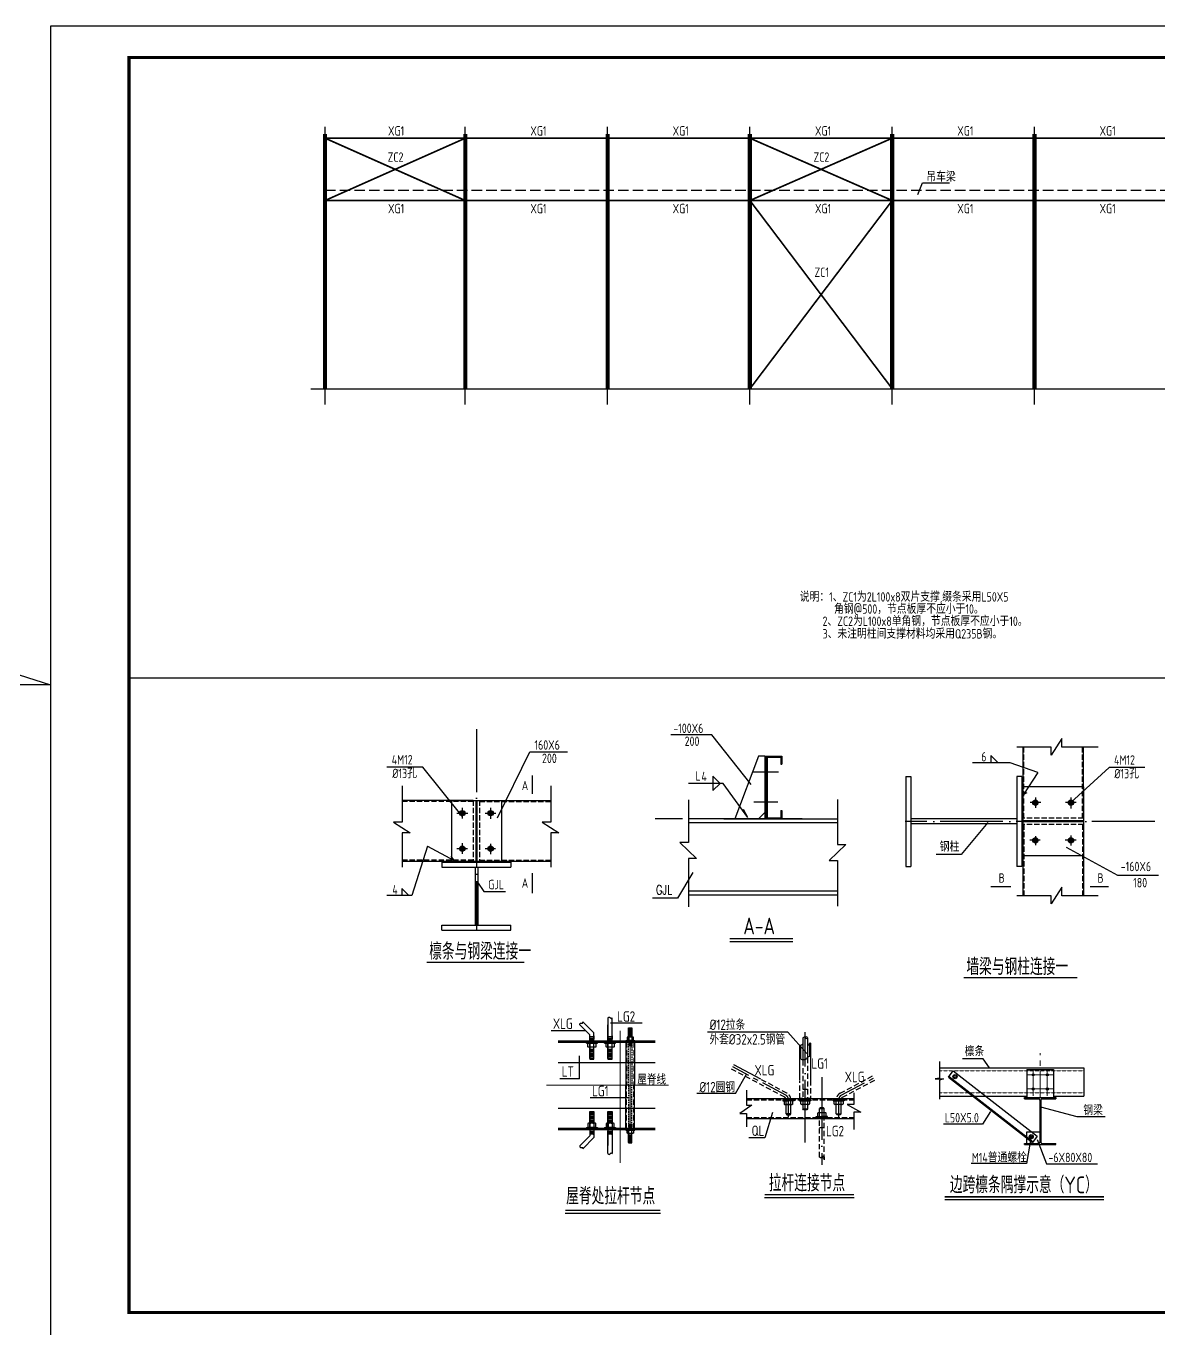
# Model space of a CAD drawing. Extents: x 9834882 to 10005569, y 1691670 to 2510806.
# Drawn here: x 9892948 to 9947080, y 1789007 to 1851295 of the extents above; entities that cross this region are included whole.
import ezdxf

# ---------------------------------------------------------------- set-up
doc = ezdxf.new("R2010")
doc.units = 0
doc.header["$LTSCALE"] = 1000
doc.header["$MEASUREMENT"] = 0
for name, pattern in [('CENTER', [2, 1.25, -0.25, 0.25, -0.25]), ('CENTERX2', [101.6, 63.5, -12.7, 12.7, -12.7]), ('DASH', [0.35, 0.25, -0.1]), ('DASHED2', [0.375, 0.25, -0.125]), ('DOTE', [2.42, 2, -0.2, 0.02, -0.2]), ('HIDDEN', [0.375, 0.25, -0.125])]:
    doc.linetypes.add(name, pattern=pattern)
doc.layers.get('0').update_dxf_attribs({"linetype": 'CONTINUOUS'})
doc.layers.get('Defpoints').update_dxf_attribs({"linetype": 'CONTINUOUS'})
for name, color, linetype in [('DASH', 3, 'DASH'), ('DCL', 6, 'CONTINUOUS'), ('DIM1', 3, 'CONTINUOUS'), ('DOTE', 8, 'DOTE'), ('PUB_DIM', 3, 'CONTINUOUS'), ('PUB_TEXT', 7, 'CONTINUOUS'), ('PUB_TITLE', 4, 'CONTINUOUS'), ('ZC', 6, 'CONTINUOUS'), ('一般文字', 6, 'CONTINUOUS'), ('尺寸', 3, 'CONTINUOUS'), ('柱', 2, 'CONTINUOUS'), ('系杆', 7, 'CONTINUOUS')]:
    doc.layers.add(name, color=color, linetype=linetype)
doc.layers.add('轴线', color=1, linetype='CENTERX2', lineweight=13)
doc.styles.add('_HZDX', font='atssdeng.shx', dxfattribs={"width": 0.8, "bigfont": 'atssdchn.shx'})
doc.styles.add('_HZTXT', font='atssdeng.shx', dxfattribs={"width": 0.8, "bigfont": 'atssdchn.shx'})
doc.styles.add('TSSD_DIMENSION', font='atssdeng.shx', dxfattribs={"width": 0.7, "bigfont": 'atssdchn.shx'})
doc.styles.add('TSSD_REIN', font='atssdeng.shx', dxfattribs={"width": 0.7, "bigfont": 'atssdchn.shx'})
doc.styles.add('wutxt', font='txt.shx', dxfattribs={"width": 0.8, "bigfont": 'hztxt.shx'})

msp = doc.modelspace()

# ---------------------------------------------------------------- linework, layer by layer
for p, q in [((9906556.9, 1833954.6), (9962259.8, 1833954.6)), ((9927597.5, 1815039.3), (9925721.9, 1817409)), ((9942437.6, 1817237), (9941928.8, 1816442.6)), ((9942437.6, 1816826.6), (9942437.6, 1817237)), ((9927948.3, 1816394.9), (9926808.3, 1813394.9)), ((9928248.3, 1816394.9), (9927948.3, 1816394.9)), ((9928248.3, 1816394.9), (9928248.3, 1813394.9)), ((9928248.3, 1816394.9), (9928308.3, 1816394.9)), ((9928308.3, 1816394.9), (9928308.3, 1813394.9)), ((9928308.3, 1816394.9), (9929058.3, 1816394.9)), ((9928353.3, 1816349.9), (9928353.3, 1813439.9)), ((9928353.3, 1816349.9), (9929013.3, 1816349.9)), ((9929013.3, 1816349.9), (9929013.3, 1816004.9)), ((9929058.3, 1816394.9), (9929058.3, 1816004.9)), ((9941928.8, 1816826.6), (9940288, 1816826.6)), ((9940576.8, 1816826.6), (9940576.8, 1813421)), ((9941928.8, 1816442.6), (9941928.8, 1816826.6)), ((9944182.1, 1816826.6), (9942437.6, 1816826.6)), ((9943472.5, 1813421), (9943472.5, 1816826.6)), ((9929013.3, 1816004.9), (9929058.3, 1816004.9)), ((9934982, 1815421), (9934982, 1811121)), ((9934982, 1815421), (9935222, 1815421)), ((9935222, 1815421), (9935222, 1811121)), ((9940292.5, 1815421), (9940292.5, 1811121)), ((9940532.5, 1815421), (9940292.5, 1815421)), ((9940532.5, 1815421), (9940532.5, 1811121)), ((9940576.8, 1815421), (9940576.8, 1811121)), ((9910911.7, 1814976.6), (9910911.7, 1813232.1)), ((9918022.9, 1814976.6), (9918022.9, 1813232.1)), ((9943472.5, 1814921), (9940532.5, 1814921)), ((9940607.4, 1814564.4), (9940788.1, 1814660.2)), ((9943472.5, 1814921), (9943472.5, 1811621)), ((9914317.3, 1814267), (9910911.7, 1814267)), ((9913270.3, 1814267), (9915667.3, 1814267)), ((9913270.3, 1814267), (9913270.3, 1811371.3)), ((9913792.3, 1813912.4), (9913792.3, 1813410.9)), ((9914444.8, 1814267), (9914444.8, 1811371.3)), ((9914489.8, 1814267), (9914489.8, 1811371.3)), ((9914617.3, 1814267), (9918022.9, 1814267)), ((9915142.3, 1813912.4), (9915142.3, 1813392.9)), ((9915667.3, 1814267), (9915667.3, 1811371.3)), ((9924602.7, 1814299.9), (9924602.7, 1812261.4)), ((9927444.1, 1813454.9), (9927234.3, 1813848.2)), ((9931713.9, 1814323.1), (9931713.9, 1812162.7)), ((9941435.5, 1814171), (9940934, 1814171)), ((9941176.8, 1814414.6), (9941176.8, 1813912.7)), ((9943117.9, 1814171), (9942616.3, 1814171)), ((9942872.5, 1814414.6), (9942872.5, 1813894.7)), ((9910501.3, 1813232.1), (9911295.7, 1812723.3)), ((9910911.7, 1813232.1), (9910501.3, 1813232.1)), ((9913532.3, 1813667), (9914052.2, 1813667)), ((9914882.3, 1813667), (9915402.2, 1813667)), ((9918022.9, 1813232.1), (9917612.5, 1813232.1)), ((9917612.5, 1813232.1), (9918406.9, 1812723.3)), ((9930033.3, 1813394.9), (9924602.7, 1813394.9)), ((9924602.7, 1813214.9), (9931713.9, 1813214.9)), ((9926283.3, 1813394.9), (9931713.9, 1813394.9)), ((9928248.3, 1813694.9), (9927948.3, 1813394.9)), ((9929058.3, 1813394.9), (9928308.3, 1813394.9)), ((9928353.3, 1813439.9), (9929013.3, 1813439.9)), ((9929013.3, 1813784.9), (9929058.3, 1813784.9)), ((9929013.3, 1813784.9), (9929013.3, 1813439.9)), ((9929013.3, 1813784.9), (9929013.3, 1813439.9)), ((9929058.3, 1813784.9), (9929058.3, 1813394.9)), ((9940292.5, 1813391), (9935222, 1813391)), ((9943472.5, 1813293.5), (9940576.8, 1813293.5)), ((9943472.5, 1813248.5), (9940576.8, 1813248.5)), ((9911295.7, 1812723.3), (9910911.7, 1812723.3)), ((9910911.7, 1812723.3), (9910911.7, 1811082.5)), ((9918406.9, 1812723.3), (9918022.9, 1812723.3)), ((9918022.9, 1812723.3), (9918022.9, 1811082.5)), ((9940292.5, 1813151), (9935222, 1813151)), ((9940576.8, 1813121), (9940576.8, 1809715.4)), ((9942872.5, 1812599.6), (9942872.5, 1812115.7)), ((9943472.5, 1813121), (9943472.5, 1809715.4)), ((9912133.3, 1812094.6), (9913398.8, 1811401.9)), ((9913532.3, 1811971.3), (9914034.2, 1811971.3)), ((9913792.3, 1812230.1), (9913792.3, 1811728.5)), ((9914882.3, 1811971.3), (9915384.2, 1811971.3)), ((9915142.3, 1812194.2), (9915142.3, 1811710.6)), ((9924602.7, 1812261.4), (9924192.3, 1812261.4)), ((9924192.3, 1812261.4), (9924986.7, 1811499.7)), ((9932124.3, 1812162.7), (9931329.9, 1811409.8)), ((9931713.9, 1812162.7), (9932124.3, 1812162.7)), ((9941399.7, 1812371), (9940916.1, 1812371)), ((9941176.8, 1812563.7), (9941176.8, 1812133.6)), ((9943117.9, 1812371), (9942598.4, 1812371)), ((9910911.7, 1811371.3), (9914317.3, 1811371.3)), ((9912817.3, 1811327), (9916117.3, 1811327)), ((9912817.3, 1811327), (9912817.3, 1811087)), ((9913398.8, 1811401.9), (9913260.4, 1811603.8)), ((9913270.3, 1811371.3), (9915667.3, 1811371.3)), ((9914617.3, 1811371.3), (9918022.9, 1811371.3)), ((9916117.3, 1811327), (9916117.3, 1811087)), ((9924602.7, 1811499.7), (9924602.7, 1809192.9)), ((9924986.7, 1811499.7), (9924602.7, 1811499.7)), ((9931329.9, 1811409.8), (9931713.9, 1811409.8)), ((9931713.9, 1811409.8), (9931713.9, 1809216.1)), ((9937624, 1811692.8), (9936430.1, 1811692.8)), ((9943472.5, 1811621), (9940532.5, 1811621)), ((9912817.3, 1811087), (9916117.3, 1811087)), ((9914407.3, 1811087), (9914407.3, 1808316.5)), ((9914527.3, 1811087), (9914527.3, 1808316.5)), ((9924815.4, 1810835.3), (9924071.3, 1809605.1)), ((9934982, 1811121), (9935222, 1811121)), ((9940532.5, 1811121), (9940292.5, 1811121)), ((9914518.3, 1810372.4), (9914818.5, 1809913.8)), ((9942437.6, 1810125.8), (9941928.8, 1809331.4)), ((9942437.6, 1809715.4), (9942437.6, 1810125.8)), ((9924071.3, 1809605.1), (9922877.4, 1809605.1)), ((9924602.7, 1809945.8), (9931713.9, 1809945.8)), ((9924602.7, 1809765.8), (9931713.9, 1809765.8)), ((9941928.8, 1809715.4), (9940288, 1809715.4)), ((9941928.8, 1809331.4), (9941928.8, 1809715.4)), ((9944182.1, 1809715.4), (9942437.6, 1809715.4)), ((9912817.3, 1808316.5), (9916117.3, 1808316.5)), ((9912817.3, 1808076.5), (9912817.3, 1808316.5)), ((9916117.3, 1808076.5), (9916117.3, 1808316.5)), ((9912817.3, 1808076.5), (9916117.3, 1808076.5)), ((9920753.4, 1803879.2), (9920753.4, 1802839.5)), ((9920954.4, 1802775.3), (9920954.4, 1803879.2)), ((9919883.4, 1803073.2), (9919406, 1803550.7)), ((9920084.4, 1803156.5), (9919548.1, 1803692.8)), ((9920753.4, 1802775.3), (9920753.4, 1803538.7)), ((9921737.8, 1803407), (9921898.6, 1803407)), ((9921737.8, 1802796.2), (9921737.8, 1803407)), ((9921737.8, 1803387.7), (9921737.8, 1802796.2)), ((9921898.6, 1803407), (9921898.6, 1802796.2)), ((9918367.6, 1802775.3), (9923010.9, 1802775.3)), ((9918367.6, 1802711), (9923010.9, 1802711)), ((9919725.4, 1802670.8), (9919725.4, 1802711)), ((9919725.4, 1802670.8), (9920250.6, 1802670.8)), ((9919827.3, 1802670.8), (9920148.7, 1802670.8)), ((9920132.6, 1802670.5), (9919843.4, 1802670.5)), ((9919883.4, 1802775.3), (9919883.4, 1803073.2)), ((9919883.4, 1801931.5), (9919883.4, 1802670.8)), ((9919883.4, 1802670.8), (9919883.4, 1801907.4)), ((9919891.6, 1802486.8), (9919891.6, 1802655.2)), ((9920084.4, 1802775.3), (9920084.4, 1803156.5)), ((9920084.4, 1803023.5), (9920084.4, 1802855.1)), ((9920084.4, 1801907.4), (9920084.4, 1802670.8)), ((9920084.4, 1802486.8), (9920084.4, 1802655.2)), ((9920250.6, 1802670.8), (9920250.6, 1802711)), ((9920595.3, 1802670.8), (9920595.3, 1802711)), ((9920595.3, 1802670.8), (9921120.5, 1802670.8)), ((9920697.2, 1802670.8), (9921018.6, 1802670.8)), ((9921002.6, 1802670.5), (9920713.3, 1802670.5)), ((9920753.4, 1801931.5), (9920753.4, 1802670.8)), ((9920753.4, 1802670.8), (9920753.4, 1801907.4)), ((9920761.5, 1802486.8), (9920761.5, 1802655.2)), ((9920954.4, 1803023.5), (9920954.4, 1802855.1)), ((9920954.4, 1801907.4), (9920954.4, 1802670.8)), ((9920954.4, 1802486.8), (9920954.4, 1802655.2)), ((9921120.5, 1802670.8), (9921120.5, 1802711)), ((9921611.3, 1802796.2), (9922031.5, 1802796.2)), ((9921611.3, 1802796.2), (9921611.3, 1802764.1)), ((9921613.9, 1802711), (9921613.9, 1800656.4)), ((9921692.8, 1802796.2), (9921950, 1802796.2)), ((9921937.1, 1802955.9), (9921705.7, 1802955.9)), ((9921937.1, 1802796.5), (9921705.7, 1802796.5)), ((9921744.3, 1802943.4), (9921744.3, 1802808.7)), ((9921898.6, 1802943.4), (9921898.6, 1802808.7)), ((9921898.6, 1802514.1), (9921898.6, 1802648.8)), ((9922022.4, 1802711), (9922022.4, 1800656.4)), ((9922031.5, 1802796.2), (9922031.5, 1802764.1)), ((9922919.4, 1802775.3), (9923010.9, 1802775.3)), ((9920132.6, 1802471.3), (9919843.3, 1802471.3)), ((9921002.6, 1802471.3), (9920713.3, 1802471.3)), ((9918367.6, 1801746.7), (9923010.9, 1801746.7)), ((9919883.4, 1801907.4), (9920084.4, 1801907.4)), ((9920753.4, 1801907.4), (9920954.4, 1801907.4)), ((9936599, 1801789.1), (9936599, 1800999.6)), ((9936599, 1801493.4), (9943488.8, 1801493.4)), ((9940770.3, 1801418.4), (9942045.3, 1801418.4)), ((9940770.3, 1801418.4), (9940770.3, 1800068.3)), ((9942045.3, 1801418.4), (9942045.3, 1800068.3)), ((9936599, 1800999.6), (9936381, 1800958.8)), ((9936381, 1800958.8), (9936789.7, 1800958.8)), ((9936789.7, 1800958.8), (9936599, 1800904.3)), ((9936599, 1800904.3), (9936599, 1799992.4)), ((9937032, 1801048.2), (9937251.2, 1801352.5)), ((9937032, 1801048.2), (9941045.6, 1797922)), ((9937049.6, 1801072.6), (9941063.1, 1797946.4)), ((9937251.2, 1801352.5), (9941264.8, 1798226.3)), ((9921613.9, 1798601.7), (9921613.9, 1800656.4)), ((9922022.4, 1798601.7), (9922022.4, 1800656.4)), ((9936599, 1800143.3), (9940770.3, 1800143.3)), ((9942045.3, 1800143.3), (9943488.8, 1800143.3)), ((9918367.6, 1799566.1), (9923010.9, 1799566.1)), ((9940657.8, 1800068.3), (9942157.8, 1800068.3)), ((9940657.8, 1800008.3), (9940657.8, 1800068.3)), ((9940657.8, 1800008.3), (9941325.3, 1800008.3)), ((9941385.3, 1799948.3), (9941385.3, 1797938.3)), ((9941430.3, 1799948.3), (9941430.3, 1797938.3)), ((9941490.3, 1800008.3), (9942157.8, 1800008.3)), ((9942157.8, 1800068.3), (9942157.8, 1800008.3)), ((9919883.4, 1798641.9), (9919883.4, 1799405.3)), ((9919883.4, 1799405.3), (9920084.4, 1799405.3)), ((9919883.4, 1799381.2), (9919883.4, 1798641.9)), ((9920084.4, 1799405.3), (9920084.4, 1798641.9)), ((9920753.4, 1798641.9), (9920753.4, 1799405.3)), ((9920753.4, 1799405.3), (9920954.4, 1799405.3)), ((9920753.4, 1799381.2), (9920753.4, 1798641.9)), ((9920954.4, 1799405.3), (9920954.4, 1798641.9)), ((9918367.6, 1798601.7), (9923010.9, 1798601.7)), ((9918367.6, 1798537.5), (9923010.9, 1798537.5)), ((9919725.4, 1798641.9), (9920250.6, 1798641.9)), ((9919725.4, 1798641.9), (9919725.4, 1798601.7)), ((9919827.3, 1798641.9), (9920148.7, 1798641.9)), ((9920132.6, 1798841.5), (9919843.3, 1798841.5)), ((9920132.6, 1798642.3), (9919843.4, 1798642.3)), ((9919883.4, 1798537.5), (9919883.4, 1798239.5)), ((9919891.6, 1798825.9), (9919891.6, 1798657.5)), ((9920084.4, 1798825.9), (9920084.4, 1798657.5)), ((9920084.4, 1798537.5), (9920084.4, 1798156.2)), ((9920084.4, 1798289.2), (9920084.4, 1798457.6)), ((9920250.6, 1798641.9), (9920250.6, 1798601.7)), ((9920595.3, 1798641.9), (9920595.3, 1798601.7)), ((9920595.3, 1798641.9), (9921120.5, 1798641.9)), ((9920697.2, 1798641.9), (9921018.6, 1798641.9)), ((9921002.6, 1798841.5), (9920713.3, 1798841.5)), ((9921002.6, 1798642.3), (9920713.3, 1798642.3)), ((9920753.4, 1798537.5), (9920753.4, 1797774)), ((9920753.4, 1797389.8), (9920753.4, 1798473.2)), ((9920761.5, 1798825.9), (9920761.5, 1798657.5)), ((9920954.4, 1798825.9), (9920954.4, 1798657.5)), ((9920954.4, 1798537.5), (9920954.4, 1797389.8)), ((9920954.4, 1798289.2), (9920954.4, 1798457.6)), ((9921120.5, 1798641.9), (9921120.5, 1798601.7)), ((9921611.3, 1798516.5), (9921611.3, 1798548.6)), ((9921611.3, 1798516.5), (9922031.5, 1798516.5)), ((9921692.8, 1798516.5), (9921950, 1798516.5)), ((9921937.1, 1798516.2), (9921705.7, 1798516.2)), ((9921937.1, 1798356.9), (9921705.7, 1798356.9)), ((9921737.8, 1798516.5), (9921737.8, 1797905.8)), ((9921737.8, 1797925), (9921737.8, 1798516.5)), ((9921744.3, 1798369.3), (9921744.3, 1798504)), ((9921898.6, 1798798.6), (9921898.6, 1798664)), ((9921898.6, 1797905.8), (9921898.6, 1798516.5)), ((9921898.6, 1798369.3), (9921898.6, 1798504)), ((9922031.5, 1798516.5), (9922031.5, 1798548.6)), ((9922919.4, 1798537.5), (9923010.9, 1798537.5)), ((9941385.3, 1798421.6), (9940748.7, 1798421.6)), ((9940748.7, 1798421.6), (9940748.7, 1797878.3)), ((9919883.4, 1798239.5), (9919406, 1797762)), ((9920084.4, 1798156.2), (9919548.1, 1797619.9)), ((9921737.8, 1797905.8), (9921898.6, 1797905.8)), ((9940657.8, 1797878.3), (9941325.3, 1797878.3)), ((9940657.8, 1797818.3), (9940657.8, 1797878.3)), ((9940657.8, 1797818.3), (9942157.8, 1797818.3)), ((9941264.8, 1798226.3), (9941045.6, 1797922)), ((9941490.3, 1797878.3), (9942157.8, 1797878.3)), ((9942157.8, 1797818.3), (9942157.8, 1797878.3))]:
    msp.add_line(p, q)
at = {"color": 1}
for p, q in [((9921737.8, 1803352.1), (9921898.6, 1803352.1)), ((9921737.8, 1803297.2), (9921898.6, 1803297.2)), ((9921737.8, 1803242.4), (9921898.6, 1803242.4)), ((9919883.4, 1802981), (9920084.4, 1802981)), ((9919883.4, 1802912.4), (9920084.4, 1802912.4)), ((9919883.4, 1802843.8), (9920084.4, 1802843.8)), ((9920753.4, 1802981), (9920954.4, 1802981)), ((9920753.4, 1802912.4), (9920954.4, 1802912.4)), ((9920753.4, 1802843.8), (9920954.4, 1802843.8)), ((9921737.8, 1803187.5), (9921898.6, 1803187.5)), ((9921737.8, 1803132.7), (9921898.6, 1803132.7)), ((9921737.8, 1803077.8), (9921898.6, 1803077.8)), ((9921737.8, 1803022.9), (9921898.6, 1803022.9)), ((9921898.6, 1802656.1), (9921737.8, 1802656.1)), ((9921898.6, 1802601.2), (9921737.8, 1802601.2)), ((9919883.4, 1802387.4), (9920084.4, 1802387.4)), ((9919883.4, 1802318.8), (9920084.4, 1802318.8)), ((9919883.4, 1802250.2), (9920084.4, 1802250.2)), ((9919883.4, 1802181.7), (9920084.4, 1802181.7)), ((9919883.4, 1802113.1), (9920084.4, 1802113.1)), ((9919883.4, 1802044.5), (9920084.4, 1802044.5)), ((9920753.4, 1802387.4), (9920954.4, 1802387.4)), ((9920753.4, 1802318.8), (9920954.4, 1802318.8)), ((9920753.4, 1802250.2), (9920954.4, 1802250.2)), ((9920753.4, 1802181.7), (9920954.4, 1802181.7)), ((9920753.4, 1802113.1), (9920954.4, 1802113.1)), ((9920753.4, 1802044.5), (9920954.4, 1802044.5)), ((9921898.6, 1802546.4), (9921737.8, 1802546.4)), ((9919883.4, 1801975.9), (9920084.4, 1801975.9)), ((9920753.4, 1801975.9), (9920954.4, 1801975.9)), ((9919883.4, 1799336.8), (9920084.4, 1799336.8)), ((9919883.4, 1799268.2), (9920084.4, 1799268.2)), ((9919883.4, 1799199.6), (9920084.4, 1799199.6)), ((9919883.4, 1799131), (9920084.4, 1799131)), ((9919883.4, 1799062.5), (9920084.4, 1799062.5)), ((9919883.4, 1798993.9), (9920084.4, 1798993.9)), ((9919883.4, 1798925.3), (9920084.4, 1798925.3)), ((9920753.4, 1799336.8), (9920954.4, 1799336.8)), ((9920753.4, 1799268.2), (9920954.4, 1799268.2)), ((9920753.4, 1799199.6), (9920954.4, 1799199.6)), ((9920753.4, 1799131), (9920954.4, 1799131)), ((9920753.4, 1799062.5), (9920954.4, 1799062.5)), ((9920753.4, 1798993.9), (9920954.4, 1798993.9)), ((9920753.4, 1798925.3), (9920954.4, 1798925.3)), ((9919883.4, 1798468.9), (9920084.4, 1798468.9)), ((9919883.4, 1798400.3), (9920084.4, 1798400.3)), ((9919883.4, 1798331.7), (9920084.4, 1798331.7)), ((9920753.4, 1798468.9), (9920954.4, 1798468.9)), ((9920753.4, 1798400.3), (9920954.4, 1798400.3)), ((9920753.4, 1798331.7), (9920954.4, 1798331.7)), ((9921898.6, 1798766.3), (9921737.8, 1798766.3)), ((9921898.6, 1798711.5), (9921737.8, 1798711.5)), ((9921898.6, 1798656.6), (9921737.8, 1798656.6)), ((9921737.8, 1798289.8), (9921898.6, 1798289.8)), ((9921737.8, 1798234.9), (9921898.6, 1798234.9)), ((9921737.8, 1798180), (9921898.6, 1798180)), ((9921737.8, 1798125.2), (9921898.6, 1798125.2)), ((9921737.8, 1798070.3), (9921898.6, 1798070.3)), ((9921737.8, 1798015.5), (9921898.6, 1798015.5)), ((9921737.8, 1797960.6), (9921898.6, 1797960.6))]:
    msp.add_line(p, q, dxfattribs=at)
at = {"linetype": 'DASHED2'}
for p, q in [((9921640.2, 1802711), (9921640.2, 1800656.4)), ((9921996.1, 1802711), (9921996.1, 1800656.4)), ((9921640.2, 1798601.7), (9921640.2, 1800656.4)), ((9921996.1, 1798601.7), (9921996.1, 1800656.4))]:
    msp.add_line(p, q, dxfattribs=at)
at = {"linetype": 'DASHED2', "ltscale": 0.3}
for p, q in [((9921737.8, 1800656.4), (9921737.8, 1802711)), ((9921898.6, 1802712.7), (9921898.6, 1800656.4)), ((9921737.8, 1800656.4), (9921737.8, 1798601.7)), ((9921898.6, 1798600.1), (9921898.6, 1800656.4))]:
    msp.add_line(p, q, dxfattribs=at)
at = {"color": 0, "linetype": 'ByBlock'}
for p, q in [((9922526.9, 1802775.3), (9923004, 1802775.3)), ((9922526.9, 1798537.5), (9923004, 1798537.5))]:
    msp.add_line(p, q, dxfattribs=at)
at = {"ltscale": 100}
msp.add_line((9943488.8, 1801493.4), (9943488.8, 1800143.3), dxfattribs=at)
at = {"const_width": 127.5}
for points in [[(9941176.8, 1814234.7, 1), (9941176.8, 1814107.2, 1)], [(9942872.5, 1814234.7, 1), (9942872.5, 1814107.2, 1)], [(9913728.5, 1813667, 1), (9913856, 1813667, 1)], [(9915078.5, 1813667, 1), (9915206, 1813667, 1)], [(9913728.5, 1811971.3, 1), (9913856, 1811971.3, 1)], [(9915078.5, 1811971.3, 1), (9915206, 1811971.3, 1)], [(9941176.8, 1812434.7, 1), (9941176.8, 1812307.2, 1)], [(9942872.5, 1812434.7, 1), (9942872.5, 1812307.2, 1)]]:
    msp.add_lwpolyline(points, format="xyb", close=True, dxfattribs=at)
for points in [[(9920180.9, 1802655.2), (9920180.9, 1802486.8), (9920168.2, 1802479.3), (9920154.4, 1802474.2), (9920140, 1802471.6), (9920125.3, 1802471.6), (9920110.8, 1802474.2), (9920097.1, 1802479.3), (9920084.4, 1802486.8), (9920052.9, 1802478.2), (9920020.6, 1802473), (9919988, 1802471.3), (9919955.4, 1802473), (9919923.1, 1802478.2), (9919891.6, 1802486.8), (9919878.9, 1802479.3), (9919865.2, 1802474.2), (9919850.7, 1802471.6), (9919836, 1802471.6), (9919821.5, 1802474.2), (9919807.8, 1802479.3), (9919795.1, 1802486.8), (9919795.1, 1802655.2), (9919807.8, 1802662.7), (9919821.5, 1802667.8), (9919836, 1802670.5), (9919850.7, 1802670.5), (9919865.2, 1802667.8), (9919878.9, 1802662.7), (9919891.6, 1802655.2), (9919923.1, 1802663.8), (9919955.4, 1802669), (9919988, 1802670.8), (9920020.6, 1802669), (9920052.9, 1802663.8), (9920084.4, 1802655.2), (9920097.1, 1802662.7), (9920110.8, 1802667.8), (9920125.3, 1802670.5), (9920140, 1802670.5), (9920154.4, 1802667.8), (9920168.2, 1802662.7), (9920180.9, 1802655.2)], [(9921050.8, 1802655.2), (9921050.8, 1802486.8), (9921038.1, 1802479.3), (9921024.4, 1802474.2), (9921009.9, 1802471.6), (9920995.2, 1802471.6), (9920980.8, 1802474.2), (9920967, 1802479.3), (9920954.4, 1802486.8), (9920922.8, 1802478.2), (9920890.6, 1802473), (9920857.9, 1802471.3), (9920825.3, 1802473), (9920793, 1802478.2), (9920761.5, 1802486.8), (9920748.9, 1802479.3), (9920735.1, 1802474.2), (9920720.6, 1802471.6), (9920705.9, 1802471.6), (9920691.5, 1802474.2), (9920677.7, 1802479.3), (9920665.1, 1802486.8), (9920665.1, 1802655.2), (9920677.7, 1802662.7), (9920691.5, 1802667.8), (9920705.9, 1802670.5), (9920720.6, 1802670.5), (9920735.1, 1802667.8), (9920748.9, 1802662.7), (9920761.5, 1802655.2), (9920793, 1802663.8), (9920825.3, 1802669), (9920857.9, 1802670.8), (9920890.6, 1802669), (9920922.8, 1802663.8), (9920954.4, 1802655.2), (9920967, 1802662.7), (9920980.8, 1802667.8), (9920995.2, 1802670.5), (9921009.9, 1802670.5), (9921024.4, 1802667.8), (9921038.1, 1802662.7), (9921050.8, 1802655.2)], [(9921975.7, 1802808.7), (9921975.7, 1802943.4), (9921965.6, 1802949.4), (9921954.6, 1802953.5), (9921943, 1802955.6), (9921931.3, 1802955.6), (9921919.7, 1802953.5), (9921908.7, 1802949.4), (9921898.6, 1802943.4), (9921873.3, 1802950.3), (9921847.5, 1802954.5), (9921821.4, 1802955.9), (9921795.3, 1802954.5), (9921769.5, 1802950.3), (9921744.3, 1802943.4), (9921734.2, 1802949.4), (9921723.2, 1802953.5), (9921711.6, 1802955.6), (9921699.8, 1802955.6), (9921688.3, 1802953.5), (9921677.2, 1802949.4), (9921667.1, 1802943.4), (9921667.1, 1802808.7), (9921677.2, 1802802.7), (9921688.3, 1802798.6), (9921699.8, 1802796.5), (9921711.6, 1802796.5), (9921723.2, 1802798.6), (9921734.2, 1802802.7), (9921744.3, 1802808.7), (9921769.5, 1802801.8), (9921795.3, 1802797.6), (9921821.4, 1802796.2), (9921847.5, 1802797.6), (9921873.3, 1802801.8), (9921898.6, 1802808.7), (9921908.7, 1802802.7), (9921919.7, 1802798.6), (9921931.3, 1802796.5), (9921943, 1802796.5), (9921954.6, 1802798.6), (9921965.6, 1802802.7), (9921975.7, 1802808.7)], [(9920180.9, 1798657.5), (9920180.9, 1798825.9), (9920168.2, 1798833.4), (9920154.4, 1798838.5), (9920140, 1798841.1), (9920125.3, 1798841.1), (9920110.8, 1798838.5), (9920097.1, 1798833.4), (9920084.4, 1798825.9), (9920052.9, 1798834.5), (9920020.6, 1798839.7), (9919988, 1798841.5), (9919955.4, 1798839.7), (9919923.1, 1798834.5), (9919891.6, 1798825.9), (9919878.9, 1798833.4), (9919865.2, 1798838.5), (9919850.7, 1798841.1), (9919836, 1798841.1), (9919821.5, 1798838.5), (9919807.8, 1798833.4), (9919795.1, 1798825.9), (9919795.1, 1798657.5), (9919807.8, 1798650), (9919821.5, 1798644.9), (9919836, 1798642.3), (9919850.7, 1798642.3), (9919865.2, 1798644.9), (9919878.9, 1798650), (9919891.6, 1798657.5), (9919923.1, 1798648.9), (9919955.4, 1798643.7), (9919988, 1798641.9), (9920020.6, 1798643.7), (9920052.9, 1798648.9), (9920084.4, 1798657.5), (9920097.1, 1798650), (9920110.8, 1798644.9), (9920125.3, 1798642.3), (9920140, 1798642.3), (9920154.4, 1798644.9), (9920168.2, 1798650), (9920180.9, 1798657.5)], [(9921050.8, 1798657.5), (9921050.8, 1798825.9), (9921038.1, 1798833.4), (9921024.4, 1798838.5), (9921009.9, 1798841.1), (9920995.2, 1798841.1), (9920980.8, 1798838.5), (9920967, 1798833.4), (9920954.4, 1798825.9), (9920922.8, 1798834.5), (9920890.6, 1798839.7), (9920857.9, 1798841.5), (9920825.3, 1798839.7), (9920793, 1798834.5), (9920761.5, 1798825.9), (9920748.9, 1798833.4), (9920735.1, 1798838.5), (9920720.6, 1798841.1), (9920705.9, 1798841.1), (9920691.5, 1798838.5), (9920677.7, 1798833.4), (9920665.1, 1798825.9), (9920665.1, 1798657.5), (9920677.7, 1798650), (9920691.5, 1798644.9), (9920705.9, 1798642.3), (9920720.6, 1798642.3), (9920735.1, 1798644.9), (9920748.9, 1798650), (9920761.5, 1798657.5), (9920793, 1798648.9), (9920825.3, 1798643.7), (9920857.9, 1798641.9), (9920890.6, 1798643.7), (9920922.8, 1798648.9), (9920954.4, 1798657.5), (9920967, 1798650), (9920980.8, 1798644.9), (9920995.2, 1798642.3), (9921009.9, 1798642.3), (9921024.4, 1798644.9), (9921038.1, 1798650), (9921050.8, 1798657.5)], [(9921975.7, 1798504), (9921975.7, 1798369.3), (9921965.6, 1798363.3), (9921954.6, 1798359.2), (9921943, 1798357.1), (9921931.3, 1798357.1), (9921919.7, 1798359.2), (9921908.7, 1798363.3), (9921898.6, 1798369.3), (9921873.3, 1798362.4), (9921847.5, 1798358.2), (9921821.4, 1798356.9), (9921795.3, 1798358.2), (9921769.5, 1798362.4), (9921744.3, 1798369.3), (9921734.2, 1798363.3), (9921723.2, 1798359.2), (9921711.6, 1798357.1), (9921699.8, 1798357.1), (9921688.3, 1798359.2), (9921677.2, 1798363.3), (9921667.1, 1798369.3), (9921667.1, 1798504), (9921677.2, 1798510), (9921688.3, 1798514.1), (9921699.8, 1798516.2), (9921711.6, 1798516.2), (9921723.2, 1798514.1), (9921734.2, 1798510), (9921744.3, 1798504), (9921769.5, 1798510.9), (9921795.3, 1798515.1), (9921821.4, 1798516.5), (9921847.5, 1798515.1), (9921873.3, 1798510.9), (9921898.6, 1798504), (9921908.7, 1798510), (9921919.7, 1798514.1), (9921931.3, 1798516.2), (9921943, 1798516.2), (9921954.6, 1798514.1), (9921965.6, 1798510), (9921975.7, 1798504)]]:
    msp.add_lwpolyline(points)
for centre, radius in [((9941176.8, 1814171), 127.5), ((9942872.5, 1814171), 127.5), ((9913792.3, 1813667), 127.5), ((9915142.3, 1813667), 127.5), ((9913792.3, 1811971.3), 127.5), ((9915142.3, 1811971.3), 127.5), ((9941176.8, 1812371), 127.5), ((9942872.5, 1812371), 127.5), ((9937336.3, 1801067.3), 97.4), ((9937336.3, 1801067.3), 52.5), ((9941070.3, 1801155.9), 52.5), ((9941745.3, 1801155.9), 52.5), ((9941070.3, 1800480.9), 52.5), ((9941745.3, 1800480.9), 52.5), ((9940980.9, 1798203.8), 97.4), ((9940980.9, 1798203.8), 52.5)]:
    msp.add_circle(centre, radius)
for centre, start, end in [((9941325.3, 1799948.3), 0, 90), ((9941490.3, 1799948.3), 90, 180), ((9941325.3, 1797938.3), 270, 0), ((9941490.3, 1797938.3), 180, 270)]:
    msp.add_arc(centre, 60, start, end)
for points in [[(9920753.4, 1803879.2), (9920830.8, 1803916.1), (9920901.6, 1803842), (9920954.4, 1803879.2)], [(9919406, 1803550.7), (9919434.6, 1803631.5), (9919537.1, 1803629.2), (9919548.1, 1803692.8)], [(9919406, 1797762), (9919434.6, 1797681.2), (9919537.1, 1797683.5), (9919548.1, 1797619.9)], [(9920753.4, 1797389.8), (9920830.8, 1797352.9), (9920901.6, 1797426.9), (9920954.4, 1797389.8)]]:
    msp.add_spline(points, degree=3)
for points in [[(9928248.3, 1815764.9), (9928353.3, 1815764.9), (9928248.3, 1815524.9), (9928353.3, 1815524.9)], [(9928248.3, 1814324), (9928353.3, 1814324), (9928248.3, 1814084), (9928353.3, 1814084)]]:
    msp.add_solid(points)
at = {"layer": 'DASH'}
for p, q in [((9940621.8, 1813421), (9940621.8, 1816826.6)), ((9943427.5, 1813421), (9943427.5, 1816826.6)), ((9914317.3, 1814222), (9910911.7, 1814222)), ((9914317.3, 1814267), (9914317.3, 1811371.3)), ((9914617.3, 1814267), (9914617.3, 1811371.3)), ((9914617.3, 1814222), (9918022.9, 1814222)), ((9943472.5, 1813421), (9940576.8, 1813421)), ((9943472.5, 1813121), (9940576.8, 1813121)), ((9940621.8, 1813121), (9940621.8, 1809715.4)), ((9943427.5, 1813121), (9943427.5, 1809715.4)), ((9914317.3, 1811416.3), (9910911.7, 1811416.3)), ((9914617.3, 1811416.3), (9918022.9, 1811416.3)), ((9927380.4, 1799968.3), (9932508, 1799968.3)), ((9927380.4, 1799114.8), (9932508, 1799114.8))]:
    msp.add_line(p, q, dxfattribs=at)
at = {"layer": 'DCL', "linetype": 'DASH', "ltscale": 2}
for p, q in [((9907235.4, 1843454.6), (9961435.4, 1843454.6)), ((9907235.4, 1842954.6), (9961435.4, 1842954.6))]:
    msp.add_line(p, q, dxfattribs=at)
at = {"layer": 'DCL', "ltscale": 2}
msp.add_lwpolyline([(9935565.9, 1843248.8), (9935780.3, 1843797.1), (9937074.3, 1843797.1)], dxfattribs=at)
at = {"layer": 'Defpoints', "color": 0, "linetype": 'ByBlock'}
msp.add_point((9924496.6, 1813394.9), dxfattribs=at)
at = {"layer": 'DIM1'}
for p, q in [((9929351.3, 1803189.6), (9925512.8, 1803189.6)), ((9930258.5, 1802179.2), (9929351.3, 1803189.6)), ((9930365.2, 1802634.9), (9930350.5, 1802579.9)), ((9930392.7, 1802664.2), (9930365.2, 1802634.9)), ((9930433.9, 1802675.6), (9930392.7, 1802664.2)), ((9929939.3, 1802548.7), (9929921, 1802556)), ((9929944.8, 1801939.1), (9929921.9, 1802031.9)), ((9929988.9, 1802567), (9929939.3, 1802548.7)), ((9930010.9, 1802585.4), (9929988.9, 1802567)), ((9930034.8, 1802598.2), (9930010.9, 1802585.4)), ((9930065.9, 1802593.8), (9930034.8, 1802598.2)), ((9930277.2, 1801978), (9930247.2, 1801924.2)), ((9930373, 1802025.9), (9930277.2, 1801978)), ((9930293.6, 1802561.5), (9930289.9, 1802562)), ((9930295.4, 1802570.7), (9930293.6, 1802561.5)), ((9930350.5, 1802579.9), (9930295.4, 1802570.7)), ((9930433.9, 1802124.7), (9930373, 1802025.9)), ((9929965.8, 1801918.2), (9929944.8, 1801939.1)), ((9930001.7, 1801894.3), (9929965.8, 1801918.2)), ((9930031.6, 1801876.3), (9930001.7, 1801894.3)), ((9930073.6, 1801867.3), (9930031.6, 1801876.3)), ((9930139.4, 1801870.3), (9930073.6, 1801867.3)), ((9930181.3, 1801879.3), (9930139.4, 1801870.3)), ((9930247.2, 1801924.2), (9930181.3, 1801879.3)), ((9926846, 1800263.2), (9927374.1, 1801181.7)), ((9926846, 1800263.2), (9925005.5, 1800263.2)), ((9927380.4, 1800424.7), (9927380.4, 1799703.9)), ((9930289.9, 1800448.3), (9930065.9, 1800448.3)), ((9932508, 1800294.4), (9932508, 1799733.8)), ((9927627.7, 1799705.6), (9927050.7, 1799313.1)), ((9927380.4, 1799703.9), (9927627.7, 1799705.6)), ((9932508, 1799733.8), (9932179.1, 1799732.7)), ((9932179.1, 1799732.7), (9932835.7, 1799367.4)), ((9927050.7, 1799313.1), (9927380.4, 1799312.6)), ((9927380.4, 1799312.6), (9927380.4, 1798674.1)), ((9928610, 1799361.5), (9928253.1, 1798143.2)), ((9932508, 1799367.9), (9932508, 1798543.9)), ((9932835.7, 1799367.4), (9932508, 1799367.9)), ((9931090, 1798623), (9930865.9, 1798623)), ((9928253.1, 1798143.2), (9927489.1, 1798143.2))]:
    msp.add_line(p, q, dxfattribs=at)
at = {"layer": 'DIM1', "color": 1}
for p, q in [((9930065.9, 1802925.8), (9930065.9, 1801861.4)), ((9930289.9, 1802925.8), (9930289.9, 1801973.4)), ((9930385.9, 1802657), (9930385.9, 1802046.9)), ((9930433.9, 1802675.6), (9930433.9, 1800912.5)), ((9929921.9, 1800912.5), (9929921.9, 1802555.6)), ((9929969.9, 1801915.5), (9929969.9, 1802560)), ((9928060, 1800942.8), (9926764.6, 1801633.8)), ((9927380.4, 1800021.6), (9932508, 1800021.6)), ((9929110, 1799968.3), (9929110, 1799920.3)), ((9929378.8, 1799968.3), (9929110, 1799968.3)), ((9929110, 1799920.3), (9929378.8, 1799920.3)), ((9929378.8, 1799920.3), (9929170.8, 1799920.3)), ((9929170.8, 1799920.3), (9929170.8, 1799762.2)), ((9929170.8, 1799762.2), (9929196.2, 1799744.3)), ((9929196.2, 1799744.3), (9929561.5, 1799744.3)), ((9929266.8, 1799289.5), (9929266.8, 1799968.3)), ((9929378.8, 1799920.3), (9929378.8, 1799968.3)), ((9929378.8, 1799920.3), (9929378.8, 1799968.3)), ((9929378.8, 1799968.3), (9929647.7, 1799968.3)), ((9929586.9, 1799920.3), (9929378.8, 1799920.3)), ((9929647.7, 1799920.3), (9929378.8, 1799920.3)), ((9929490.9, 1799289.5), (9929490.9, 1799968.3)), ((9929561.5, 1799744.3), (9929586.9, 1799762.2)), ((9929586.9, 1799762.2), (9929586.9, 1799920.3)), ((9929647.7, 1799968.3), (9929647.7, 1799920.3)), ((9930177.9, 1799968.3), (9929909.1, 1799968.3)), ((9929909.1, 1799968.3), (9929909.1, 1799920.3)), ((9929909.1, 1799920.3), (9930177.9, 1799920.3)), ((9929969.9, 1799920.3), (9930177.9, 1799920.3)), ((9929969.9, 1799762.2), (9929969.9, 1799920.3)), ((9929995.3, 1799744.3), (9929969.9, 1799762.2)), ((9930360.5, 1799744.3), (9929995.3, 1799744.3)), ((9930065.9, 1800021.6), (9930065.9, 1799529.5)), ((9930065.9, 1799529.5), (9930289.9, 1799529.5)), ((9930101.1, 1799488.3), (9930065.9, 1799529.5)), ((9930253.4, 1799488.3), (9930101.1, 1799488.3)), ((9930177.9, 1799968.3), (9930446.8, 1799968.3)), ((9930177.9, 1799920.3), (9930177.9, 1799968.3)), ((9930177.9, 1799920.3), (9930177.9, 1799968.3)), ((9930446.8, 1799920.3), (9930177.9, 1799920.3)), ((9930177.9, 1799920.3), (9930385.9, 1799920.3)), ((9930289.9, 1799529.5), (9930253.4, 1799488.3)), ((9930289.9, 1800021.6), (9930289.9, 1799529.5)), ((9930385.9, 1799762.2), (9930360.5, 1799744.3)), ((9930385.9, 1799920.3), (9930385.9, 1799762.2)), ((9930446.8, 1799968.3), (9930446.8, 1799920.3)), ((9930447.7, 1799968.3), (9930447.7, 1799920.3)), ((9930901.2, 1799583.1), (9930865.9, 1799541.8)), ((9930865.9, 1799049.8), (9930865.9, 1799541.8)), ((9930865.9, 1799541.8), (9931090, 1799541.8)), ((9931053.4, 1799583.1), (9930901.2, 1799583.1)), ((9931090, 1799541.8), (9931053.4, 1799583.1)), ((9931090, 1799049.8), (9931090, 1799541.8)), ((9931777, 1799968.3), (9931508.2, 1799968.3)), ((9931508.2, 1799968.3), (9931508.2, 1799920.3)), ((9931508.2, 1799920.3), (9931777, 1799920.3)), ((9931569, 1799920.3), (9931777, 1799920.3)), ((9931569, 1799762.2), (9931569, 1799920.3)), ((9931594.4, 1799744.3), (9931569, 1799762.2)), ((9931959.6, 1799744.3), (9931594.4, 1799744.3)), ((9931665, 1799289.5), (9931665, 1799968.3)), ((9931777, 1799920.3), (9931777, 1799968.3)), ((9931777, 1799920.3), (9931777, 1799968.3)), ((9931777, 1799968.3), (9932045.9, 1799968.3)), ((9931777, 1799920.3), (9931985, 1799920.3)), ((9932045.9, 1799920.3), (9931777, 1799920.3)), ((9931889, 1799289.5), (9931889, 1799968.3)), ((9931985, 1799762.2), (9931959.6, 1799744.3)), ((9931985, 1799920.3), (9931985, 1799762.2)), ((9932045.9, 1799968.3), (9932045.9, 1799920.3)), ((9927380.4, 1799061.5), (9932508, 1799061.5)), ((9929266.8, 1799289.5), (9929303.4, 1799248.2)), ((9929490.9, 1799289.5), (9929266.8, 1799289.5)), ((9929303.4, 1799248.2), (9929455.6, 1799248.2)), ((9929455.6, 1799248.2), (9929490.9, 1799289.5)), ((9930709.1, 1799114.8), (9930709.1, 1799162.8)), ((9930709.1, 1799162.8), (9930978, 1799162.8)), ((9930978, 1799114.8), (9930709.1, 1799114.8)), ((9930795.3, 1799338.8), (9930769.9, 1799320.9)), ((9930769.9, 1799320.9), (9930769.9, 1799162.8)), ((9930769.9, 1799162.8), (9930978, 1799162.8)), ((9931160.6, 1799338.8), (9930795.3, 1799338.8)), ((9931246.8, 1799162.8), (9930978, 1799162.8)), ((9930978, 1799162.8), (9930978, 1799114.8)), ((9930978, 1799162.8), (9930978, 1799114.8)), ((9930978, 1799162.8), (9931186, 1799162.8)), ((9930978, 1799114.8), (9931246.8, 1799114.8)), ((9931186, 1799320.9), (9931160.6, 1799338.8)), ((9931186, 1799162.8), (9931186, 1799320.9)), ((9931246.8, 1799114.8), (9931246.8, 1799162.8)), ((9931665, 1799289.5), (9931889, 1799289.5)), ((9931700.2, 1799248.2), (9931665, 1799289.5)), ((9931852.5, 1799248.2), (9931700.2, 1799248.2)), ((9931889, 1799289.5), (9931852.5, 1799248.2)), ((9930865.9, 1797229.7), (9930865.9, 1797209.9)), ((9931090, 1797229.7), (9931090, 1797097.9))]:
    msp.add_line(p, q, dxfattribs=at)
at = {"layer": 'DIM1', "color": 1, "linetype": 'HIDDEN'}
for p, q in [((9929199.3, 1800081.1), (9926659.1, 1801436.2)), ((9929304.1, 1800279.1), (9928095.7, 1800923.7)), ((9929921.9, 1800021.6), (9929921.9, 1800891.5)), ((9930433.9, 1800895), (9930433.9, 1800021.6)), ((9931851.8, 1800279.1), (9933460.6, 1801137.3)), ((9931956.5, 1800081.1), (9933566.1, 1800939.7)), ((9930433.9, 1800021.6), (9929921.9, 1800021.6))]:
    msp.add_line(p, q, dxfattribs=at)
at = {"layer": 'DIM1', "color": 4, "linetype": 'CENTER'}
for p, q in [((9929251.9, 1800180), (9926711.8, 1801535)), ((9931904, 1800180), (9933513.3, 1801038.5)), ((9929378.8, 1799133.2), (9929378.8, 1799968.3)), ((9931777, 1799133.2), (9931777, 1799968.3))]:
    msp.add_line(p, q, dxfattribs=at)
at = {"layer": 'DIM1', "color": 1, "linetype": 'DASHED2'}
for p, q in [((9930065.9, 1801851.5), (9930065.9, 1799995.8)), ((9930289.9, 1801967.7), (9930289.9, 1799989.1)), ((9930865.9, 1797219.9), (9930865.9, 1799075.5)), ((9931090, 1797103.6), (9931090, 1799082.2))]:
    msp.add_line(p, q, dxfattribs=at)
at = {"layer": 'DIM1'}
for centre, radius, start, end in [((9930121.9, 1802885), 69.3, 36.111097, 143.888903), ((9930233.9, 1802912.7), 57.5, 13.24757, 166.75243), ((9930233.9, 1802966.7), 69.3, 216.111097, 323.888903), ((9930921.9, 1797270.6), 69.3, 216.111097, 323.888903), ((9931034, 1797188.8), 69.3, 36.111097, 143.888903), ((9931034, 1797242.9), 57.5, 193.24757, 346.75243)]:
    msp.add_arc(centre, radius, start, end, dxfattribs=at)
at = {"layer": 'DIM1', "color": 4, "linetype": 'CENTER'}
for centre, start, end in [((9929138.8, 1799968.3), 0, 61.908737), ((9932017, 1799968.3), 118.091263, 180)]:
    msp.add_arc(centre, 240, start, end, dxfattribs=at)
at = {"layer": 'DIM1', "color": 1, "linetype": 'HIDDEN'}
for centre, radius, start, end in [((9929138.4, 1799968), 352.5, 0.045932, 61.954669), ((9932017.5, 1799968), 352.5, 118.045331, 179.954068), ((9929138.8, 1799968.3), 128, 359.999989, 61.801008), ((9932017, 1799968.3), 128, 118.198992, 180.000011)]:
    msp.add_arc(centre, radius, start, end, dxfattribs=at)
at = {"layer": 'DIM1', "color": 1}
for centre, radius, start, end in [((9929218.8, 1799817.7), 73.4, 229.140437, 310.859563), ((9929378.8, 1800136.7), 390.9, 253.351335, 286.648665), ((9929538.9, 1799817.7), 73.4, 229.140437, 310.859563), ((9930017.9, 1799817.7), 73.4, 229.140437, 310.859563), ((9930177.9, 1800136.7), 390.9, 253.351335, 286.648665), ((9930337.9, 1799817.7), 73.4, 229.140437, 310.859563), ((9931617, 1799817.7), 73.4, 229.140437, 310.859563), ((9931777, 1800136.7), 390.9, 253.351335, 286.648665), ((9931937, 1799817.7), 73.4, 229.140437, 310.859563), ((9930817.9, 1799265.4), 73.4, 49.140437, 130.859563), ((9930978, 1798946.4), 390.9, 73.351335, 106.648665), ((9931138, 1799265.4), 73.4, 49.140437, 130.859563)]:
    msp.add_arc(centre, radius, start, end, dxfattribs=at)
at = {"layer": 'DOTE'}
for p, q in [((9907235.4, 1833204.6), (9907235.4, 1846478.8)), ((9913935.4, 1833204.6), (9913935.4, 1846478.8)), ((9920735.4, 1833204.6), (9920735.4, 1846478.8)), ((9927535.4, 1833204.6), (9927535.4, 1846478.8)), ((9934335.4, 1833204.6), (9934335.4, 1846478.8)), ((9941135.4, 1833204.6), (9941135.4, 1846478.8))]:
    msp.add_line(p, q, dxfattribs=at)
at = {"layer": 'DOTE', "color": 8, "linetype": 'DOTE', "ltscale": 1.5}
for p, q in [((9914467.3, 1817676.1), (9914467.3, 1808056.6)), ((9927697.7, 1815644.9), (9928897.1, 1815644.9)), ((9927721.7, 1814204), (9928867.3, 1814204)), ((9946881.6, 1813271), (9934962.1, 1813271)), ((9930177.9, 1797924.2), (9930177.9, 1803198.8)), ((9930978, 1801045.9), (9930978, 1796855.4)), ((9930978, 1801045.9), (9930978, 1796855.4))]:
    msp.add_line(p, q, dxfattribs=at)
at = {"layer": 'PUB_DIM'}
msp.add_line((9924307, 1813394.9), (9923003.3, 1813394.9), dxfattribs=at)
at = {"layer": 'PUB_TEXT'}
for p, q in [((9925721.9, 1817409), (9923761.9, 1817409)), ((9915478.3, 1813439), (9917024.8, 1816596.5)), ((9917024.8, 1816596.5), (9918819.9, 1816596.5)), ((9939047.8, 1816421.5), (9939047.8, 1816076.4)), ((9939392.9, 1816076.4), (9939047.8, 1816421.5)), ((9911901.4, 1815862.6), (9910193.8, 1815862.6)), ((9913792.3, 1813517), (9911901.4, 1815862.6)), ((9939971.2, 1816076.4), (9938167.1, 1816076.4)), ((9941300.1, 1815604.9), (9939971.2, 1816076.4)), ((9942867.1, 1814171), (9944694.7, 1815852.8)), ((9946402.3, 1815852.8), (9944694.7, 1815852.8)), ((9926255.5, 1815088.4), (9924594.9, 1815088.4)), ((9925770.5, 1815433.5), (9925770.5, 1814743.2)), ((9926115.6, 1815088.4), (9925770.5, 1815433.5)), ((9926115.6, 1815088.4), (9925770.5, 1814743.2)), ((9927444.1, 1813454.9), (9926255.5, 1815088.4)), ((9941300.1, 1815604.9), (9940607.4, 1814564.4)), ((9938907.3, 1813211), (9937624, 1811692.8)), ((9912133.3, 1812094.6), (9911385, 1809722.5)), ((9942644.5, 1812035), (9945095.7, 1810706.7)), ((9945095.7, 1810706.7), (9947066.5, 1810706.7)), ((9911385, 1809722.5), (9910182.3, 1809722.5)), ((9910900, 1810067.6), (9910900, 1809722.5)), ((9911245.2, 1809722.5), (9910900, 1810067.6)), ((9914818.5, 1809913.8), (9915857.8, 1809913.8))]:
    msp.add_line(p, q, dxfattribs=at)
at = {"layer": 'PUB_TEXT', "const_width": 67.5}
for points in [[(9917135.4, 1815474.7), (9917135.4, 1814582.7)], [(9917135.4, 1810810.8), (9917135.4, 1809831.7)], [(9940016.2, 1810146.6), (9939037.2, 1810146.6)], [(9944680.2, 1810146.6), (9943788.1, 1810146.6)]]:
    msp.add_lwpolyline(points, dxfattribs=at)
at = {"layer": 'PUB_TITLE'}
for points in [[(9894118.7, 1788294.8), (10005568.7, 1788294.8), (10005568.7, 1851294.8), (9894118.7, 1851294.8)], [(9897868.7, 1820136.8), (9995818.7, 1820136.8), (9995818.7, 1789794.8), (9897868.7, 1789794.8)]]:
    msp.add_lwpolyline(points, close=True, dxfattribs=at)
at = {"layer": 'PUB_TITLE', "const_width": 150}
msp.add_lwpolyline([(9897868.7, 1789794.8), (10004068.7, 1789794.8), (10004068.7, 1849794.8), (9897868.7, 1849794.8)], close=True, dxfattribs=at)
at = {"layer": 'PUB_TITLE', "color": 6}
msp.add_lwpolyline([(9885565.6, 1822527.5), (9894118.7, 1819794.8), (9834882.1, 1819794.8)], dxfattribs=at)
at = {"layer": 'ZC', "const_width": 80}
for points in [[(9907235.4, 1845934.6), (9913935.4, 1842954.6)], [(9913935.4, 1845934.6), (9907235.4, 1842954.6)], [(9934335.4, 1833954.6), (9927535.4, 1842954.6), (9934335.4, 1845934.6)], [(9927535.4, 1833954.6), (9934335.4, 1842954.6), (9927535.4, 1845934.6)]]:
    msp.add_lwpolyline(points, dxfattribs=at)
at = {"layer": '一般文字', "color": 2}
for p, q in [((9926571.3, 1807527.9), (9929592.9, 1807527.9)), ((9928240.2, 1795292.2), (9932511, 1795292.2)), ((9936848.8, 1795191.7), (9944450.4, 1795191.7)), ((9918713.7, 1794540.8), (9923258.4, 1794540.8))]:
    msp.add_line(p, q, dxfattribs=at)
for points, const_width in [([(9926567, 1807660.3), (9929592.7, 1807660.3)], 67.5), ([(9912086.2, 1806538.1), (9916756.1, 1806538.1)], 67.5), ([(9937753, 1805803.1), (9943185.6, 1805803.1)], 67.5), ([(9928240.2, 1795425.6), (9932511, 1795425.6)], 72), ([(9936848.8, 1795325.1), (9944450.4, 1795325.1)], 72), ([(9918713.7, 1794674.3), (9923258.4, 1794674.3)], 72)]:
    msp.add_lwpolyline(points, dxfattribs=dict(at, const_width=const_width))
at = {"layer": '尺寸'}
for p, q in [((9919695.2, 1803261.4), (9918032.6, 1803261.4)), ((9922383.2, 1803626.1), (9920866.9, 1803626.1)), ((9921684.6, 1802711), (9921951.7, 1802711)), ((9919398.4, 1800972.1), (9919398.4, 1802066.5)), ((9919398.4, 1800972.1), (9918457.1, 1800972.1)), ((9921773.2, 1800062.4), (9919895, 1800062.4)), ((9943167.3, 1799149.4), (9941430.3, 1799608.5)), ((9944515.6, 1799149.4), (9943167.3, 1799149.4)), ((9921684.6, 1798601.7), (9921951.7, 1798601.7))]:
    msp.add_line(p, q, dxfattribs=at)
for points in [[(9938984.6, 1801493.4), (9938687.6, 1801926.7), (9937699.5, 1801926.7)], [(9939029.5, 1799403.1), (9938642.7, 1798799.6), (9936783.1, 1798799.6)], [(9940980.9, 1798203.8), (9940756, 1796910.3), (9938107.3, 1796910.3)], [(9941261.2, 1798068.3), (9941709.8, 1796908), (9944151.4, 1796908)]]:
    msp.add_lwpolyline(points, dxfattribs=at)
msp.add_solid([(9939029.3, 1799403.1), (9939029.7, 1799404.1), (9939029.7, 1799403)], dxfattribs=at)
at = {"layer": '柱', "color": 2, "const_width": 200}
for points in [[(9907235.4, 1846134.6), (9907235.4, 1833954.6)], [(9913935.4, 1846134.6), (9913935.4, 1833954.6)], [(9920735.4, 1846134.6), (9920735.4, 1833954.6)], [(9927535.4, 1846134.6), (9927535.4, 1833954.6)], [(9934335.4, 1846134.6), (9934335.4, 1833954.6)], [(9941135.4, 1846134.6), (9941135.4, 1833954.6)]]:
    msp.add_lwpolyline(points, dxfattribs=at)
at = {"layer": '系杆', "color": 3, "const_width": 80}
for points in [[(9907235.4, 1845934.6), (9961435.4, 1845934.6)], [(9907235.4, 1842954.6), (9961435.4, 1842954.6)]]:
    msp.add_lwpolyline(points, dxfattribs=at)
at = {"layer": '轴线', "ltscale": 0.1}
for p, q in [((9921336, 1803260.2), (9921336, 1796949.4)), ((9921818.2, 1798537.5), (9921818.2, 1802711)), ((9917815.6, 1800656.4), (9923639.8, 1800656.4))]:
    msp.add_line(p, q, dxfattribs=at)
at = {"layer": '轴线', "ltscale": 0.02}
for p, q in [((9941407.8, 1800068.3), (9941407.8, 1802194.8)), ((9941070.3, 1801418.4), (9941070.3, 1800068.3)), ((9941745.3, 1801418.4), (9941745.3, 1800068.3)), ((9940770.3, 1801155.9), (9942045.3, 1801155.9)), ((9940770.3, 1800480.9), (9942045.3, 1800480.9))]:
    msp.add_line(p, q, dxfattribs=at)
at = {"layer": '轴线', "linetype": 'DASHED2', "ltscale": 0.04}
for p, q in [((9936599, 1801343.4), (9943488.8, 1801343.4)), ((9936599, 1800293.3), (9943488.8, 1800293.3))]:
    msp.add_line(p, q, dxfattribs=at)

# ---------------------------------------------------------------- texts
at = {"style": 'wutxt', "width": 0.75}
msp.add_text('GJL', height=450, dxfattribs=at).set_placement((9923044.9, 1809775.4))
at = {"layer": 'DCL', "ltscale": 2, "style": 'TSSD_REIN', "width": 0.8}
msp.add_text('吊车梁', height=450, dxfattribs=at).set_placement((9935967.4, 1843861.5))
at = {"layer": 'PUB_TEXT', "width": 0.8}
for s, height, style, p in [('说明：1、ZC1为2L100x8双片支撑,缀条采用L50X5', 450, 'TSSD_DIMENSION', (9929919.4, 1823778.5, -450)), ('角钢@500，节点板厚不应小于10。', 450, 'TSSD_DIMENSION', (9931556.8, 1823200.5, -450)), ('2、ZC2为L100x8单角钢，节点板厚不应小于10。', 450, 'TSSD_DIMENSION', (9931008.3, 1822616, -450)), ('3、未注明柱间支撑材料均采用Q235B钢。', 450, 'TSSD_DIMENSION', (9931008.3, 1822014.6, -450)), ('-100X6', 450, 'TSSD_REIN', (9923874.9, 1817496.4)), ('160X6', 450, 'TSSD_REIN', (9917242, 1816698.6)), ('200', 450, 'TSSD_REIN', (9924417.6, 1816879.9)), ('4M12', 450, 'TSSD_REIN', (9910418.9, 1815993.2)), ('200', 450, 'TSSD_REIN', (9917602.5, 1816060.4)), ('6', 450, 'TSSD_REIN', (9938590.1, 1816139.1)), ('4M12', 450, 'TSSD_REIN', (9944934.9, 1815983.4)), ('%%c13孔', 450, 'TSSD_REIN', (9910446.3, 1815339.5)), ('%%c13孔', 450, 'TSSD_REIN', (9944947.2, 1815329.7)), ('A', 450, 'TSSD_REIN', (9916633.1, 1814763.1)), ('L', 450, 'TSSD_REIN', (9924931.9, 1815217.9)), ('4', 450, 'TSSD_REIN', (9925218.5, 1815193.2)), ('钢柱', 450, 'TSSD_REIN', (9936606.6, 1811829.6)), ('-160X6', 450, 'TSSD_REIN', (9945257.3, 1810890.5)), ('B', 450, 'TSSD_REIN', (9939421.7, 1810340.8)), ('B', 450, 'TSSD_REIN', (9944145.3, 1810340.8)), ('4', 450, 'TSSD_REIN', (9910450, 1809785.3)), ('GJL', 450, 'TSSD_REIN', (9915035, 1810028.1)), ('A', 450, 'TSSD_REIN', (9916633.1, 1810099.2)), ('180', 450, 'TSSD_REIN', (9945849.9, 1810117.1)), ('XLG', 500, 'TSSD_DIMENSION', (9918122.4, 1803351.6)), ('LG2', 500, 'TSSD_DIMENSION', (9921191.6, 1803693.4)), ('%%C12拉条', 500, 'TSSD_DIMENSION', (9925606.1, 1803300)), ('外套%%C32x2.5钢管', 500, 'TSSD_DIMENSION', (9925606.1, 1802602.7)), ('檩条', 450, '_HZDX', (9937797.5, 1802049.7)), ('LT', 500, 'TSSD_DIMENSION', (9918546.9, 1801062.3)), ('XLG', 500, 'TSSD_DIMENSION', (9927757.3, 1801124.4)), ('LG1', 500, 'TSSD_DIMENSION', (9930475.8, 1801449.2)), ('屋脊线', 500, 'TSSD_DIMENSION', (9922150.7, 1800687.7)), ('%%c12圆钢', 500, 'TSSD_DIMENSION', (9925118.3, 1800317.8)), ('XLG', 500, 'TSSD_DIMENSION', (9932068.5, 1800803.9)), ('LG1', 500, 'TSSD_DIMENSION', (9919993.8, 1800131.9)), ('钢梁', 450, '_HZDX', (9943469.7, 1799230.3)), ('L50X5.0', 450, '_HZDX', (9936846.4, 1798877.2)), ('QL', 500, 'TSSD_DIMENSION', (9927617.1, 1798233.3)), ('LG2', 500, 'TSSD_DIMENSION', (9931172.1, 1798216.3)), ('M14普通螺栓', 450, '_HZDX', (9938135.2, 1796976)), ('-6X80X80', 450, '_HZDX', (9941802.3, 1796979.8))]:
    msp.add_text(s, height=height, dxfattribs=dict(at, style=style)).set_placement(p)
at = {"layer": 'ZC', "style": 'TSSD_REIN', "width": 0.8}
for s, p in [('ZC2', (9910227.2, 1844805.1)), ('ZC2', (9930577.2, 1844805.1)), ('ZC1', (9930622.4, 1839297.9))]:
    msp.add_text(s, height=450, dxfattribs=at).set_placement(p)
at = {"layer": '一般文字', "color": 2, "style": '_HZTXT', "width": 0.8}
for s, p in [('A-A', (9927221.5, 1807874.9)), ('檩条与钢梁连接一', (9912212, 1806659.1)), ('墙梁与钢柱连接一', (9937878.8, 1805924.2)), ('拉杆连接节点', (9928438.6, 1795582)), ('边跨檩条隅撑示意（YC）', (9937091, 1795494.8)), ('屋脊处拉杆节点', (9918754.6, 1794956.5))]:
    msp.add_text(s, height=800, dxfattribs=at).set_placement(p)
at = {"layer": '系杆', "color": 3, "style": 'TSSD_REIN', "width": 0.8}
for p in [(9910243.2, 1846059), (9917043.2, 1846059), (9923843.2, 1846059), (9930643.2, 1846059), (9937443.2, 1846059), (9944243.2, 1846059), (9910243.2, 1842344.4), (9917043.2, 1842344.4), (9923843.2, 1842344.4), (9930643.2, 1842344.4), (9937443.2, 1842344.4), (9944243.2, 1842344.4)]:
    msp.add_text('XG1', height=450, dxfattribs=at).set_placement(p)

doc.saveas('drawing.dxf')
